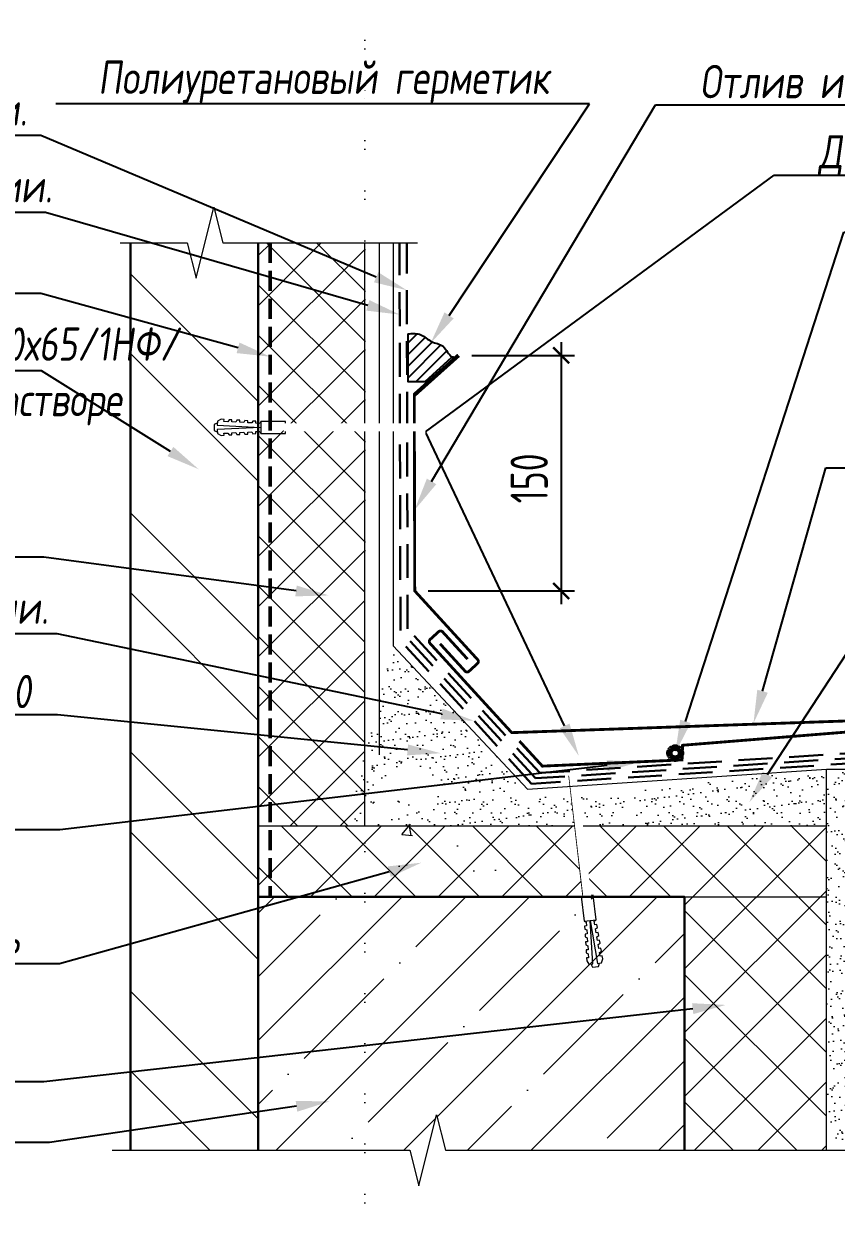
# Model space of a CAD drawing. Header units: millimetres. Extents: x -136099598 to 11807193, y 0 to 779331.
# Drawn here: x 660335 to 663382, y 373954 to 378454 of the extents above; entities that cross this region are included whole.
import ezdxf
from ezdxf import colors
from ezdxf.entities.mleader import LeaderData, LeaderLine
from ezdxf.math import Vec2, Vec3

# ---------------------------------------------------------------- set-up
doc = ezdxf.new("R2010")
doc.units = ezdxf.units.MM
doc.header["$MEASUREMENT"] = 0
doc.set_wipeout_variables(frame=1)
for name, pattern in [('DASHED', [19.05, 12.7, -6.35]), ('GOST2.303 9', [26.5, 20, -1.5, 1, -1.5, 1, -1.5]), ('ГОСТ 2.303 4', [7, 5, -2, 0])]:
    doc.linetypes.add(name, pattern=pattern)
doc.layers.get('0').update_dxf_attribs({"color": 250, "lineweight": 9})
doc.layers.get('Defpoints').update_dxf_attribs({"color": 8})
for name, color, linetype, lineweight in [('_ЭОМ_ГЗ_сетка', 6, 'GOST2.303 9', 53), ('TN-МЕТАЛЛ КОНСТРУКЦИИ', 162, 'Continuous', 35), ('АР_Перегородки_кирпич', 244, 'Continuous', 20), ('АР_Перегородки_кирпич_Штрих', 244, 'Continuous', 5), ('АР_Тонкие', 250, 'Continuous', 5), ('АР_Штриховка', 253, 'Continuous', 13), ('Крепеж', 7, 'Continuous', 13), ('основной', 7, 'Continuous', 18), ('Фасадная панель', 250, 'Continuous', 30), ('Штриховка', 7, 'Continuous', 5)]:
    doc.layers.add(name, color=color, linetype=linetype, lineweight=lineweight)
doc.layers.add('АР_Метал', color=140, linetype='Continuous')
doc.layers.add('Доп. слой', color=1, linetype='Continuous')
doc.styles.add('ISOCPEUR', font='isocpeur.ttf', dxfattribs={"width": 0.7})
doc.styles.add('Архитект', font='isocpeur.ttf', dxfattribs={"width": 0.8, "oblique": 8})
doc.linetypes.add('ограждение1', pattern='A,6.35,-2.54,[133,ltypeshp.shx,S=2.54,R=0,X=-2.54,Y=0],-2.54,25.4', length=36.83)
doc.dimstyles.new('R_50', dxfattribs={"dimtxt": 140, "dimasz": 60, "dimexe": 50, "dimexo": 50, "dimgap": 50, "dimtad": 1, "dimdec": 0, "dimrnd": 5, "dimzin": 0, "dimdsep": 46, "dimtxsty": 'ISOCPEUR', "dimblk": 'ARCHTICK', "dimcen": 50, "dimdle": 50, "dimclrd": 256, "dimclre": 256, "dimclrt": 256, "dimadec": 0, "dimazin": 0, "dimtfac": 2, "dimtdec": 0, "dimtofl": 0, "dimtmove": 1, "dimatfit": 3, "dimfxl": 1, "dimtvp": 3, "dimtfill": 1, "dimtolj": 1, "dimtzin": 0, "dimarcsym": 0})

# ---------------------------------------------------------------- blocks, each defined once
blk = doc.blocks.new('Дюбель')
at = {"layer": 'Крепеж'}
for points in [[(-48.07, 2.8), (-49, 2.8), (-50.4, 2.1), (-50.4, -2.1), (-49, -2.8), (-48.07, -2.8)], [(-17.5, 4.2), (-18.27, 2.84), (-21.07, 2.99), (-21, 4.38), (-23.09, 4.49), (-23.86, 3.13), (-26.66, 3.28), (-26.59, 4.68), (-28.68, 4.79), (-29.46, 3.42), (-32.25, 3.57), (-32.18, 4.97), (-34.28, 5.08), (-35.05, 3.72), (-37.85, 3.86), (-37.77, 5.26), (-39.87, 5.37), (-40.64, 4.01), (-43.44, 4.16), (-43.36, 5.56), (-45.46, 5.67), (-47.98, 4.4), (-48.13, 1.6), (-17.61, 0), (-48.13, -1.6), (-47.98, -4.4), (-45.46, -5.67), (-43.36, -5.56), (-43.44, -4.16), (-40.64, -4.01), (-39.87, -5.37), (-37.77, -5.26), (-37.85, -3.86), (-35.05, -3.72), (-34.28, -5.08), (-32.18, -4.97), (-32.25, -3.57), (-29.46, -3.42), (-28.68, -4.79), (-26.59, -4.68), (-26.66, -3.28), (-23.86, -3.13), (-23.09, -4.49), (-21, -4.38), (-21.07, -2.99), (-18.27, -2.84), (-17.5, -4.2)], [(0, -4.2), (0, 4.2), (-17.5, 4.2), (-17.5, -4.2), (0, -4.2)]]:
    blk.add_lwpolyline(points, dxfattribs=at)
blk = doc.blocks.new('_ArchTick')
at = {"color": 0, "linetype": 'ByBlock', "const_width": 0.15}
blk.add_lwpolyline([(-0.5, -0.5), (0.5, 0.5)], dxfattribs=at)
blk = doc.blocks.new('*D1803')
at = {"layer": 'Defpoints', "color": 0, "transparency": 16777216}
for p in [(661965.6, 377210.3), (661801, 376326), (662350.5, 376326)]:
    blk.add_point(p, dxfattribs=at)
at = {"layer": 'АР_Тонкие', "lineweight": -2, "transparency": 16777216}
for p, q in [((662350.5, 377260.3), (662350.5, 376276)), ((662015.6, 377210.3), (662400.5, 377210.3)), ((661851, 376326), (662400.5, 376326))]:
    blk.add_line(p, q, dxfattribs=at)
at = {"layer": 'АР_Тонкие', "lineweight": -2, "transparency": 16777216, "xscale": 60, "yscale": 60, "zscale": 60}
for p, rotation in [((662350.5, 377210.3), 90), ((662350.5, 376326), 270)]:
    blk.add_blockref('_ArchTick', p, dxfattribs=dict(at, rotation=rotation))
at = {"layer": 'АР_Тонкие', "lineweight": 15, "transparency": 16777216, "insert": (662230.5, 376748.6), "char_height": 140, "attachment_point": 5, "rotation": 90, "style": 'ISOCPEUR', "bg_fill": 3, "box_fill_scale": 1.25, "bg_fill_color": 256, "bg_fill_true_color": 13158600, "bg_fill_transparency": 0}
blk.add_mtext('\\A1;150', dxfattribs=at)

msp = doc.modelspace()

# ---------------------------------------------------------------- hatches: boundary and pattern name
at = {"layer": 'АР_Перегородки_кирпич_Штрих', "lineweight": 15, "transparency": 33554687}
h = msp.add_hatch(dxfattribs=at)
h.set_pattern_fill('ANSI32', color=256, scale=66.623354, angle=90, style=0)
h.set_pattern_definition([(135, (-1621717.5, -174454.45), (-448.72109, -448.72109), []), (135, (-1621717.5, -174155.3), (-448.72109, -448.72109), [])])
h.paths.add_polyline_path([(660734.041, 374226.632), (661213.73, 374226.632), (661213.73, 377632.774), (660734.041, 377632.774)])
at = {"layer": 'АР_Штриховка'}
h = msp.add_hatch(dxfattribs=at)
h.set_pattern_fill('AR-CONC', color=256, scale=2.664934)
h.set_pattern_definition([(50, (-1520939.33, -188038.52), (485.51015, -42.476614), [50.767, -558.43696]), (355, (-1520939.33, -188038.5), (-93.9214, 509.15392), [40.6136, -446.75112]), (100.451445, (-1520898.87, -188042.06), (391.58875, 466.67728), [43.14531, -474.59878]), (46.1842, (-1520939.33, -187903.14), (722.4078, -112.04004), [76.1505, -837.65543]), (96.635558, (-1520879.1, -187912.5), (632.66639, 659.37433), [64.718, -711.8988]), (351.18415, (-1520939.3, -187903.14), (632.6664, 659.37433), [60.9203, -670.12363]), (21, (-1520871.64, -187937), (404.04237, -272.53002), [50.767, -558.43696]), (326, (-1520871.64, -187937), (164.69834, 490.8488), [40.6136, -446.74956]), (71.451445, (-1520837.97, -187959.7), (568.74071, 218.31879), [43.14531, -474.59796]), (37.5, (-1520939.33, -188038.52), (8.230924, 225.333612), [0, -441.334418, 0, -453.518497, 0, -448.441797]), (7.5, (-1520939.33, -188038.52), (178.070002, 266.974637), [0, -258.573233, 0, -431.18102, 0, -170.915553]), (327.5, (-1521090.28, -188038.52), (361.34001, -15.266726), [0, -169.22332, 0, -527.976758, 0, -700.584544]), (317.5, (-1521157.97, -188038.52), (394.754517, 67.759925), [0, -219.990316, 0, -350.63072, 0, -497.51656])])
h.paths.add_polyline_path([(662239.67, 375178.012), (661720.324, 375178.475), (661720.494, 375721.813)])
at = {"layer": 'Штриховка', "ltscale": 10}
h = msp.add_hatch(dxfattribs=at)
h.set_pattern_fill('НЕМЕТАЛЛИЧЕСКИЕ МАТЕРИАЛЫ', color=256, scale=53.266175, angle=-90, pattern_type=2)
h.set_pattern_definition([(315, (331967.72, -188008.29), (94.162183, 94.162183), []), (45, (331967.72, -188008.29), (-94.162183, 94.162183), [])])
edge = h.paths.add_edge_path(flags=17)
edge.add_line((661213.73, 376389.352), (661213.73, 373674.858))
edge = h.paths.add_edge_path()
edge.add_line((661614.006, 382944.808), (661614.006, 382954.5))
edge.add_line((661613.47, 373719.31), (661613.47, 376318.003))
edge.add_line((661613.47, 373774.257), (661613.47, 373719.31))
edge.add_line((661613.47, 373774.257), (661613.47, 376327.695))
h.paths.add_polyline_path([(661613.47, 376089.632), (661613.47, 376337.388), (661613.47, 373734.294)], flags=16)
edge = h.paths.add_edge_path(flags=17)
edge.add_line((661613.47, 373729.3), (661613.47, 373734.294))
edge.add_line((661613.47, 373729.3), (661613.47, 374902.172))
edge.add_line((661613.47, 374902.172), (661613.47, 373857.164))
edge.add_line((661613.47, 373719.31), (661613.47, 373857.164))
edge.add_line((661613.47, 373719.31), (661613.47, 376318.003))
edge.add_line((661613.47, 376337.388), (661613.47, 376318.003))
edge.add_line((661613.47, 376337.388), (661613.47, 373734.294))
edge = h.paths.add_edge_path(flags=17)
edge.add_line((661213.73, 373674.858), (661213.73, 376389.352))
h.paths.add_polyline_path([(661346.977, 377007.08), (661613.47, 377632.774)])
h.paths.add_polyline_path([(661613.47, 377632.774), (661213.73, 377632.774), (661213.729, 375444.18), (661613.47, 375444.18)])
at = {"layer": 'Штриховка', "linetype": 'ByBlock', "ltscale": 10}
h = msp.add_hatch(dxfattribs=at)
h.set_pattern_fill('ПЕСЧАНЫЙ ИЛИ СУПЕСЧАНЫЕ ГРУНТЫ', color=256, scale=26.633087, pattern_type=2)
h.set_pattern_definition([(37.5, (1771211.017, 5264397.64), (-2.13068866, 65.17292747), [0, -51.4125118, 0, -57.50083556, 0, -54.964034]), (7.5, (1771211.02, 5264397.64), (59.8609643, 95.4563275), [0, -27.73569715, 0, -46.33890866, 0, -17.757611]), (327.5, (1771169.413, 5264397.64), (105.3328444, 0.1913833), [0, -16.91201046, 0, -60.88323765, 0, -79.48644916]), (317.5, (1771169.41, 5264397.64), (101.6793284, 29.6864807), [0, -8.45600523, 0, -39.9123447, 0, -45.66242824])])
edge = h.paths.add_edge_path()
edge.add_line((663346.391, 375444.18), (663346.391, 375614.14))
edge.add_line((663360.824, 375444.18), (662635.456, 375444.18))
edge.add_line((662638.138, 375448.569), (662635.456, 375444.18))
edge.add_line((662632.033, 375450.315), (662638.138, 375448.569))
edge.add_line((662631.509, 375454.76), (662632.033, 375450.315))
edge.add_line((662636.455, 375462.852), (662631.509, 375454.76))
edge.add_line((662630.349, 375464.598), (662636.455, 375462.852))
edge.add_line((662629.825, 375469.043), (662630.349, 375464.598))
edge.add_line((662634.772, 375477.135), (662629.825, 375469.043))
edge.add_line((662628.666, 375478.881), (662634.772, 375477.135))
edge.add_line((662628.142, 375483.326), (662628.666, 375478.881))
edge.add_line((662633.088, 375491.418), (662628.142, 375483.326))
edge.add_line((662626.983, 375493.164), (662633.088, 375491.418))
edge.add_line((662626.459, 375497.609), (662626.983, 375493.164))
edge.add_line((662631.405, 375505.701), (662626.459, 375497.609))
edge.add_line((662625.299, 375507.447), (662631.405, 375505.701))
edge.add_line((662624.775, 375511.892), (662625.299, 375507.447))
edge.add_line((662629.721, 375519.984), (662624.775, 375511.892))
edge.add_line((662623.616, 375521.73), (662629.721, 375519.984))
edge.add_line((662623.11, 375526.026), (662623.616, 375521.73))
edge.add_line((662623.11, 375526.026), (663358.72, 375614.14))
h.paths.add_polyline_path([(662623.11, 375526.026), (663346.391, 375614.14), (663346.391, 375657.245), (662621.52, 375574.714), (662618.042, 375569.024), (662618.566, 375564.579), (662624.671, 375562.833), (662619.725, 375554.741), (662620.249, 375550.296), (662626.355, 375548.55), (662621.409, 375540.458), (662621.932, 375536.013), (662628.038, 375534.267), (662623.092, 375526.175)])
edge = h.paths.add_edge_path()
edge.add_line((661601.448, 375480.428), (661599.934, 375477.951))
edge.add_line((661601.448, 375480.428), (662013.739, 375495.972))
edge.add_line((662013.739, 375495.972), (662588.688, 375524.328))
edge.add_line((662587.587, 375522.527), (662588.688, 375524.328))
edge.add_line((662593.692, 375520.781), (662587.587, 375522.527))
edge.add_line((662594.216, 375516.336), (662593.692, 375520.781))
edge.add_line((662589.27, 375508.244), (662594.216, 375516.336))
edge.add_line((662595.376, 375506.498), (662589.27, 375508.244))
edge.add_line((662595.899, 375502.053), (662595.376, 375506.498))
edge.add_line((662590.953, 375493.961), (662595.899, 375502.053))
edge.add_line((662597.059, 375492.215), (662590.953, 375493.961))
edge.add_line((662597.583, 375487.77), (662597.059, 375492.215))
edge.add_line((662592.637, 375479.678), (662597.583, 375487.77))
edge.add_line((662598.742, 375477.932), (662592.637, 375479.678))
edge.add_line((662599.266, 375473.487), (662598.742, 375477.932))
edge.add_line((662594.32, 375465.395), (662599.266, 375473.487))
edge.add_line((662600.426, 375463.649), (662594.32, 375465.395))
edge.add_line((662600.95, 375459.204), (662600.426, 375463.649))
edge.add_line((662596.003, 375451.112), (662600.95, 375459.204))
edge.add_line((662602.109, 375449.366), (662596.003, 375451.112))
edge.add_line((662602.633, 375444.921), (662602.109, 375449.366))
edge.add_line((662602.18, 375444.18), (662602.633, 375444.921))
edge.add_line((662602.18, 375444.18), (661606.48, 375444.18))
edge.add_line((661603.825, 375444.94), (661606.48, 375444.18))
edge.add_line((661603.301, 375449.385), (661603.825, 375444.94))
edge.add_line((661608.247, 375457.477), (661603.301, 375449.385))
edge.add_line((661602.141, 375459.223), (661608.247, 375457.477))
edge.add_line((661601.617, 375463.668), (661602.141, 375459.223))
edge.add_line((661606.563, 375471.76), (661601.617, 375463.668))
edge.add_line((661600.458, 375473.506), (661606.563, 375471.76))
edge.add_line((661599.934, 375477.951), (661600.458, 375473.506))
edge = h.paths.add_edge_path()
edge.add_line((661594.884, 375520.8), (661595.408, 375516.355))
edge.add_line((661595.408, 375516.355), (661601.513, 375514.609))
edge.add_line((661601.513, 375514.609), (661596.567, 375506.517))
edge.add_line((661596.567, 375506.517), (661597.091, 375502.072))
edge.add_line((661597.091, 375502.072), (661603.197, 375500.326))
edge.add_line((661603.197, 375500.326), (661598.251, 375492.234))
edge.add_line((661598.251, 375492.234), (661598.775, 375487.789))
edge.add_line((661598.775, 375487.789), (661604.88, 375486.043))
edge.add_line((661604.88, 375486.043), (661601.448, 375480.428))
edge.add_line((661601.448, 375480.428), (662013.739, 375495.972))
edge.add_line((662013.739, 375495.972), (662588.688, 375524.328))
edge.add_line((662588.688, 375524.328), (662592.533, 375530.619))
edge.add_line((662592.533, 375530.619), (662592.009, 375535.064))
edge.add_line((662592.009, 375535.064), (662585.903, 375536.81))
edge.add_line((662585.903, 375536.81), (662590.849, 375544.902))
edge.add_line((662590.849, 375544.902), (662590.325, 375549.347))
edge.add_line((662590.325, 375549.347), (662584.22, 375551.093))
edge.add_line((662584.22, 375551.093), (662589.166, 375559.185))
edge.add_line((662589.166, 375559.185), (662588.642, 375563.63))
edge.add_line((662588.642, 375563.63), (662582.536, 375565.376))
edge.add_line((662582.536, 375565.376), (662587.278, 375573.133))
edge.add_line((662587.278, 375573.133), (661598.992, 375527.52))
edge = h.paths.add_edge_path()
edge.add_line((661782.866, 375670.335), (661630.978, 375557.162))
edge.add_line((661985.085, 375558.957), (662224.29, 375582.501))
edge.add_line((661720.494, 376120.461), (662224.29, 375582.501))
edge.add_line((661564.245, 375525.916), (661720.494, 376120.461))
edge.add_line((661564.325, 375525.243), (661564.245, 375525.916))
edge.add_line((661559.378, 375517.152), (661564.325, 375525.243))
edge.add_line((661565.484, 375515.406), (661559.378, 375517.152))
edge.add_line((661566.008, 375510.96), (661565.484, 375515.406))
edge.add_line((661561.062, 375502.869), (661566.008, 375510.96))
edge.add_line((661567.167, 375501.123), (661561.062, 375502.869))
edge.add_line((661567.691, 375496.677), (661567.167, 375501.123))
edge.add_line((661562.745, 375488.586), (661567.691, 375496.677))
edge.add_line((661568.851, 375486.84), (661562.745, 375488.586))
edge.add_line((661569.375, 375482.394), (661568.851, 375486.84))
edge.add_line((661567.388, 375479.144), (661569.375, 375482.394))
edge.add_line((661782.866, 375704.471), (661567.388, 375479.144))
edge = h.paths.add_edge_path()
edge.add_line((661782.866, 375670.335), (661630.978, 375557.162))
edge.add_line((661782.866, 375704.471), (661567.388, 375479.144))
edge.add_line((661564.429, 375474.303), (661567.388, 375479.144))
edge.add_line((661570.534, 375472.557), (661564.429, 375474.303))
edge.add_line((661571.058, 375468.111), (661570.534, 375472.557))
edge.add_line((661566.112, 375460.02), (661571.058, 375468.111))
edge.add_line((661572.218, 375458.274), (661566.112, 375460.02))
edge.add_line((661572.742, 375453.828), (661572.218, 375458.274))
edge.add_line((661567.795, 375445.737), (661572.742, 375453.828))
edge.add_line((661573.237, 375444.18), (661567.795, 375445.737))
edge.add_line((661573.237, 375444.18), (661985.085, 375558.957))
h = msp.add_hatch(dxfattribs=at)
h.set_pattern_fill('ПЕСЧАНЫЙ ИЛИ СУПЕСЧАНЫЕ ГРУНТЫ', color=256, scale=26.633087, pattern_type=2)
h.set_pattern_definition([(37.5, (1770147.71, 5264397.64), (-2.13068866, 65.17292747), [0, -51.4125118, 0, -57.50083556, 0, -54.964034]), (7.5, (1770147.71, 5264397.64), (59.8609643, 95.4563275), [0, -27.73569715, 0, -46.33890866, 0, -17.757611]), (327.5, (1770106.104, 5264397.64), (105.3328444, 0.1913833), [0, -16.91201046, 0, -60.88323765, 0, -79.48644916]), (317.5, (1770106.1, 5264397.64), (101.6793284, 29.6864807), [0, -8.45600523, 0, -39.9123447, 0, -45.66242824])])
edge = h.paths.add_edge_path()
edge.add_line((663346.391, 375614.14), (663346.391, 374254.317))
edge.add_line((663346.391, 375614.14), (663452.924, 375619.394))
edge.add_line((663452.924, 374255.553), (663452.924, 375619.394))
edge.add_line((663346.391, 374226.632), (663452.924, 374226.632))
h.paths.add_polyline_path([(663346.391, 375614.14), (663452.924, 375619.394), (663452.924, 375657.245), (663346.391, 375657.245)])
at = {"layer": 'Штриховка', "ltscale": 100}
h = msp.add_hatch(dxfattribs=at)
h.set_pattern_fill('ANSI37', color=256, scale=53.266175, angle=180)
h.set_pattern_definition([(225, (634820.26, 367004.22), (119.586, -119.586), []), (315, (634820.26, 367004.22), (119.586, 119.586), [])])
h.paths.add_polyline_path([(661213.73, 375444.18), (661213.73, 375177.849), (662813.73, 375177.849), (662815.149, 375444.18)])
h.paths.add_polyline_path([(661199.401, 375177.849), (661199.401, 375176.801), (661213.73, 375177.849)])
h.paths.add_polyline_path([(662813.73, 374226.632), (663346.391, 374226.632), (663346.391, 375444.18), (662813.73, 375444.18)])

# ---------------------------------------------------------------- linework, layer by layer
at = {"color": 7}
msp.add_line((662433.331, 375180.049), (662380.02, 375632.374), dxfattribs=at)
at = {"ltscale": 100}
for points in [[(660695.138, 377632.774), (660947.364, 377632.774), (660980.655, 377499.608), (661047.238, 377765.939), (661080.529, 377632.774), (661811.622, 377632.774)], [(660665.431, 374226.632), (661782.958, 374226.632), (661816.249, 374093.466), (661882.832, 374359.797), (661916.123, 374226.632), (663567.884, 374226.632)]]:
    msp.add_lwpolyline(points, dxfattribs=at)
at = {"layer": '_ЭОМ_ГЗ_сетка', "lineweight": 100, "ltscale": 40}
msp.add_circle((662778.297, 375717.381), 21.319, dxfattribs=at)
at = {"layer": 'TN-МЕТАЛЛ КОНСТРУКЦИИ', "const_width": 10.653}
msp.add_lwpolyline([(662005.927, 375967.898), (661858.408, 376129.117, -0.41421356), (661859.077, 376144.177), (661890.534, 376172.961, -0.41421356), (661905.594, 376172.293), (661999.142, 376070.057)], format="xyb", dxfattribs=at)
at = {"layer": 'АР_Метал', "color": 154, "ltscale": 100}
msp.add_lwpolyline([(661965.569, 377210.323, 15.196, 15.196, 0), (661799.218, 377061.406, 10.653, 10.653, 0), (661801.029, 376326.046, 10.66, 10.66, 0), (662036.793, 376068.386, 10.66, 10.66, -0.41421356), (662036.125, 376053.326, 10.66, 10.66, 0), (662004.668, 376024.542, 10.66, 10.66, -0.41421356), (661989.607, 376025.21, 10.66, 10.66, 0), (661896.059, 376127.446, 10.66, 10.66, 0)], format="xyseb", dxfattribs=at)
at = {"layer": 'АР_Перегородки_кирпич', "lineweight": 30, "ltscale": 100}
for points in [[(660734.041, 377632.774), (660734.041, 374226.632)], [(661213.73, 374226.632), (661213.73, 377632.774)]]:
    msp.add_lwpolyline(points, dxfattribs=at)
at = {"layer": 'основной', "ltscale": 100}
for p, q in [((661613.704, 375444.18), (661613.704, 377632.774)), ((663346.391, 374226.632), (663346.391, 375657.245)), ((661213.73, 375444.18), (663346.391, 375444.18)), ((661213.73, 375177.849), (661213.73, 374226.632)), ((661213.73, 375177.849), (662813.73, 375177.849)), ((662813.73, 375177.849), (661213.73, 375177.849)), ((661213.73, 374226.632), (661213.73, 375177.849)), ((662813.73, 375177.849), (662812.692, 374226.632)), ((662812.692, 375177.849), (663346.391, 375177.849))]:
    msp.add_line(p, q, dxfattribs=at)
at = {"layer": 'основной', "ltscale": 50}
msp.add_line((663346.391, 375657.245), (663452.924, 375657.245), dxfattribs=at)
at = {"layer": 'Штриховка', "color": 6, "linetype": 'ГОСТ 2.303 4', "lineweight": 50, "ltscale": 15}
msp.add_lwpolyline([(661258.356, 377632.774), (661258.356, 375177.849)], dxfattribs=at)
at = {"layer": 'Штриховка', "linetype": 'ограждение1', "ltscale": 2}
msp.add_lwpolyline([(661668.216, 375710.511), (661668.216, 377632.774)], dxfattribs=at)

# ---------------------------------------------------------------- block references
at = {"color": 7, "xscale": 5.326617467262508, "yscale": 5.326617467262508, "zscale": 5.326617467262508}
msp.add_blockref('Дюбель', (661316.381, 376939.898), dxfattribs=at)
at = {"color": 7, "xscale": 5.326617467262508, "yscale": 5.326617467262508, "zscale": 5.326617467262508, "rotation": 96.7218012248546}
msp.add_blockref('Дюбель', (662448.143, 375181.794), dxfattribs=at)

# ---------------------------------------------------------------- leaders
at = {"layer": 'АР_Тонкие', "lineweight": 15}
ml = msp.add_multileader_mtext('Standard', dxfattribs=at)
ml.set_content('Верхний слой гидроизоляции.', color=256, style='Архитект')
ml.set_leader_properties()
ml.build(insert=Vec2(0, 0))
ml.multileader.update_dxf_attribs({"text_left_attachment_type": 6, "text_right_attachment_type": 6, "dogleg_length": 50, "arrow_head_size": 125})
ctx = ml.context
ctx.base_point, ctx.char_height, ctx.arrow_head_size, ctx.landing_gap_size, ctx.plane_origin = Vec3(658362.773, 378035.223), 125, 125, 33.312, Vec3(665151.971, 379259.049)
ctx.left_attachment, ctx.right_attachment = 6, 6
notes = []
notes.append((ctx, [(0, (1, 1, 0), (660397.846, 378035.223), (-1, 0), 133.247, [(1, [(661771.218, 377454.589)], 0, [])])]))
ctx.mtext.insert, ctx.mtext.width, ctx.mtext.defined_height, ctx.mtext.flow_direction = Vec3(658396.085, 378197.723), 5150.55531, 2182.46, 5
ml = msp.add_multileader_mtext('Standard', dxfattribs=at)
ml.set_content('Нижнийий слой гидроизоляции.', color=256, style='Архитект')
ml.set_leader_properties()
ml.build(insert=Vec2(0, 0))
ml.multileader.update_dxf_attribs({"text_left_attachment_type": 6, "text_right_attachment_type": 6, "dogleg_length": 50, "arrow_head_size": 125})
ctx = ml.context
ctx.base_point, ctx.char_height, ctx.arrow_head_size, ctx.landing_gap_size, ctx.plane_origin = Vec3(658290.513, 377746.924), 125, 125, 33.312, Vec3(665151.971, 378476.706)
ctx.left_attachment, ctx.right_attachment = 6, 6
notes.append((ctx, [(0, (1, 1, 0), (660415.586, 377746.924), (-1, 0), 133.247, [(1, [(661744.983, 377363.196)], 0, [])])]))
ctx.mtext.insert, ctx.mtext.width, ctx.mtext.defined_height, ctx.mtext.flow_direction = Vec3(658323.824, 377909.424), 5796.97942, 2182.46, 5
ml = msp.add_multileader_mtext('Standard', dxfattribs=at)
ml.set_content('{\\fISOCPEUR|b0|i1|c204|p34;\\Q0;\\W0.75;Проволока стальная оцинкованная (D 8 мм / S 50 мм²; ZZ-502-008-125), контур молниезащиты здания}', color=256, style='Архитект')
ml.set_leader_properties()
ml.build(insert=Vec2(0, 0))
ml.multileader.update_dxf_attribs({"text_left_attachment_type": 6, "text_right_attachment_type": 6, "dogleg_length": 50, "arrow_head_size": 125})
ctx = ml.context
ctx.base_point, ctx.char_height, ctx.arrow_head_size, ctx.landing_gap_size, ctx.plane_origin = Vec3(663453.641, 377672.532), 125, 125, 33.312, Vec3(667714.932, 376350.385)
ctx.left_attachment, ctx.right_attachment = 6, 6
notes.append((ctx, [(1, (1, 1, 0), (663411.819, 377672.532), (1, 0), 41.823, [(0, [(662778.297, 375717.381)], 0, [])])]))
ctx.mtext.insert, ctx.mtext.width, ctx.mtext.defined_height, ctx.mtext.flow_direction = Vec3(663486.953, 377822.532), 2183.09576, 1252.591, 5
ml = msp.add_multileader_mtext('Standard', dxfattribs=at)
ml.set_content('Пароизоляция - 1 слой', color=256, style='Архитект')
ml.set_leader_properties()
ml.build(insert=Vec2(0, 0))
ml.multileader.update_dxf_attribs({"text_left_attachment_type": 6, "text_right_attachment_type": 6, "dogleg_length": 50, "arrow_head_size": 125})
ctx = ml.context
ctx.base_point, ctx.char_height, ctx.arrow_head_size, ctx.landing_gap_size, ctx.plane_origin = Vec3(658730.273, 377442.635), 125, 125, 33.312, Vec3(637146.513, 371016.531)
ctx.left_attachment, ctx.right_attachment = 6, 6
notes.append((ctx, [(0, (1, 1, 0), (660397.846, 377442.635), (-1, 0), 133.247, [(0, [(661258.356, 377205.242)], 0, [])])]))
ctx.mtext.insert, ctx.mtext.width, ctx.mtext.defined_height, ctx.mtext.flow_direction = Vec3(658763.585, 377605.135), 6201.75053, 748.015, 5
ml = msp.add_multileader_mtext('Standard', dxfattribs=at)
ml.set_content('Кладка из кирпича КР-Р-по 250х120х65/1НФ/ 150/1,4/50 на цементно-песчаном растворе М150  ', color=256, style='Архитект')
ml.set_leader_properties()
ml.build(insert=Vec2(0, 0))
ml.multileader.update_dxf_attribs({"text_left_attachment_type": 6, "text_right_attachment_type": 6, "dogleg_length": 50, "arrow_head_size": 125})
ctx = ml.context
ctx.base_point, ctx.char_height, ctx.arrow_head_size, ctx.landing_gap_size, ctx.plane_origin = Vec3(657949.044, 377152.585), 125, 125, 33.312, Vec3(664517.875, 377120.969)
ctx.left_attachment, ctx.right_attachment = 6, 6
notes.append((ctx, [(1, (1, 1, 0), (660400.738, 377152.585), (-1, 0), 133.247, [(0, [(660990.078, 376782.799)], 0, [])])]))
ctx.mtext.insert, ctx.mtext.width, ctx.mtext.defined_height, ctx.mtext.flow_direction = Vec3(657982.355, 377315.085), 3045.63619, 402.148, 5
ml = msp.add_multileader_mtext('Standard', dxfattribs=at)
ml.set_content(' Парапетный отлив из оцинкованной стали (1100 мм) с полимерным покрытием 0,7мм, листы соединены между собой фальцем', color=256, style='Архитект')
ml.set_leader_properties()
ml.build(insert=Vec2(0, 0))
ml.multileader.update_dxf_attribs({"text_left_attachment_type": 6, "text_right_attachment_type": 6, "dogleg_length": 50, "arrow_head_size": 125})
ctx = ml.context
ctx.base_point, ctx.char_height, ctx.arrow_head_size, ctx.landing_gap_size, ctx.plane_origin = Vec3(663476.882, 376788.094), 125, 125, 33.312, Vec3(666266.748, 378243.074)
ctx.left_attachment, ctx.right_attachment = 6, 6
notes.append((ctx, [(1, (1, 1, 0), (663343.635, 376788.094), (1, 0), 133.247, [(1, [(663072.147, 375829.209)], 0, [])])]))
ctx.mtext.insert, ctx.mtext.width, ctx.mtext.defined_height, ctx.mtext.flow_direction = Vec3(663510.194, 376950.594), 2954.97866, 1875.16, 5
ml = msp.add_multileader_mtext('Standard', dxfattribs=at)
ml.set_content('{\\C256;ЦПР М150 10...40 мм (для устройства уклона на парапете).}', color=256, style='Архитект')
ml.set_leader_properties()
ml.build(insert=Vec2(0, 0))
ml.multileader.update_dxf_attribs({"text_left_attachment_type": 6, "text_right_attachment_type": 6, "dogleg_length": 50, "arrow_head_size": 125})
ctx = ml.context
ctx.base_point, ctx.char_height, ctx.arrow_head_size, ctx.landing_gap_size, ctx.plane_origin = Vec3(663483.235, 376154.034), 125, 125, 33.312, Vec3(667992.709, 376165.18)
ctx.left_attachment, ctx.right_attachment = 6, 6
notes.append((ctx, [(1, (1, 1, 0), (663462.898, 376154.034), (1, 0), 20.337, [(0, [(663056.075, 375532.177)], 0, [])])]))
ctx.mtext.insert, ctx.mtext.width, ctx.mtext.defined_height, ctx.mtext.flow_direction = Vec3(663516.547, 376316.534), 2516.79353, 1252.591, 5
ml = msp.add_multileader_mtext('Standard', dxfattribs=at)
ml.set_content(' Наклонный бортик из ЦПР М150 100х100 мм.', color=256, style='Архитект')
ml.set_leader_properties()
ml.build(insert=Vec2(0, 0))
ml.multileader.update_dxf_attribs({"text_left_attachment_type": 6, "text_right_attachment_type": 6, "dogleg_length": 50, "arrow_head_size": 125})
ctx = ml.context
ctx.base_point, ctx.char_height, ctx.arrow_head_size, ctx.landing_gap_size, ctx.plane_origin = Vec3(658170.838, 375861.094), 125, 125, 33.312, Vec3(642044.106, 372057.62)
ctx.left_attachment, ctx.right_attachment = 6, 6
notes.append((ctx, [(0, (1, 1, 0), (660460.843, 375861.094), (-1, 0), 133.247, [(0, [(661898.443, 375716.787)], 0, [])])]))
ctx.mtext.insert, ctx.mtext.width, ctx.mtext.defined_height, ctx.mtext.flow_direction = Vec3(658204.15, 376011.094), 2593.96049, 456.626, 5
ml = msp.add_multileader_mtext('Standard', dxfattribs=at)
ml.set_content('Минераловатный утеплитель (кварц) - 110 кг/м3, 50 мм.', color=256, style='Архитект')
ml.set_leader_properties()
ml.build(insert=Vec2(0, 0))
ml.multileader.update_dxf_attribs({"text_left_attachment_type": 6, "text_right_attachment_type": 6, "dogleg_length": 50, "arrow_head_size": 125})
ctx = ml.context
ctx.base_point, ctx.char_height, ctx.arrow_head_size, ctx.landing_gap_size, ctx.plane_origin = Vec3(658420.76, 374926.118), 125, 125, 33.312, Vec3(666379.114, 371965.406)
ctx.left_attachment, ctx.right_attachment = 6, 6
notes.append((ctx, [(0, (1, 1, 0), (660468.198, 374926.118), (-1, 0), 133.247, [(1, [(661825.804, 375305.979)], 0, [])])]))
ctx.mtext.insert, ctx.mtext.width, ctx.mtext.defined_height, ctx.mtext.flow_direction = Vec3(658454.072, 375088.618), 2267.43636, 1485.917, 5
ml = msp.add_multileader_mtext('Standard', dxfattribs=at)
ml.set_content('Минераловатные плиты', color=256, style='Архитект')
ml.set_leader_properties()
ml.build(insert=Vec2(0, 0))
ml.multileader.update_dxf_attribs({"text_left_attachment_type": 6, "text_right_attachment_type": 6, "dogleg_length": 50, "arrow_head_size": 125})
ctx = ml.context
ctx.base_point, ctx.char_height, ctx.arrow_head_size, ctx.landing_gap_size, ctx.plane_origin = Vec3(658721.947, 374483.559), 125, 125, 33.312, Vec3(652287.97, 369964.701)
ctx.left_attachment, ctx.right_attachment = 6, 6
notes.append((ctx, [(0, (1, 1, 0), (660409.385, 374483.559), (-1, 0), 133.247, [(0, [(662968.236, 374772.089)], 0, [])])]))
ctx.mtext.insert, ctx.mtext.width, ctx.mtext.defined_height, ctx.mtext.flow_direction = Vec3(658755.259, 374646.059), 6215.16774, 762.161, 5
ml = msp.add_multileader_mtext('Standard', dxfattribs=at)
ml.set_content('Парапет ж/б', color=256, style='Архитект')
ml.set_leader_properties()
ml.build(insert=Vec2(0, 0))
ml.multileader.update_dxf_attribs({"text_left_attachment_type": 6, "text_right_attachment_type": 6, "dogleg_length": 50, "arrow_head_size": 125})
ctx = ml.context
ctx.base_point, ctx.char_height, ctx.arrow_head_size, ctx.landing_gap_size, ctx.plane_origin = Vec3(659368.239, 374255.217), 125, 125, 33.312, Vec3(651043.155, 368138.764)
ctx.left_attachment, ctx.right_attachment = 6, 6
notes.append((ctx, [(0, (1, 1, 0), (660430.888, 374255.217), (-1, 0), 133.247, [(0, [(661480.754, 374409.793)], 0, [])])]))
ctx.mtext.insert, ctx.mtext.width, ctx.mtext.defined_height, ctx.mtext.flow_direction = Vec3(659401.551, 374417.717), 4257.1174, 787.928, 5
for ctx, leaders in notes:
    for number, flags, end, landing, length, lines in leaders:
        leader = LeaderData()
        leader.index, (leader.has_last_leader_line, leader.has_dogleg_vector, leader.attachment_direction) = number, flags
        leader.last_leader_point, leader.dogleg_vector, leader.dogleg_length = Vec3(end), Vec3(landing), length
        for number, points, colour, breaks in lines:
            line = LeaderLine()
            line.index, line.vertices, line.color, line.breaks = number, Vec3.list(points), colors.encode_raw_color(colour), breaks
            leader.lines.append(line)
        ctx.leaders.append(leader)

# ---------------------------------------------------------------- next in the draw order: wipeouts: each hides what was drawn before it
at = {"color": 251, "lineweight": 0}
msp.add_wipeout([(662463.826, 375176.145), (662434.202, 375172.654), (662374.349, 375680.491), (662363.287, 375683.761), (662359.443, 375686.273), (662357.617, 375690.488), (662356.577, 375699.314), (662383.027, 375702.431), (662384.274, 375691.851), (662391.68, 375692.724), (662390.433, 375703.304), (662416.883, 375706.421), (662417.923, 375697.595), (662417.127, 375693.072), (662413.972, 375689.734), (662403.973, 375683.982)], dxfattribs=at)

# ---------------------------------------------------------------- next in the draw order: hatches: boundary and pattern name
at = {"layer": 'АР_Штриховка', "lineweight": 18}
h = msp.add_hatch(dxfattribs=at)
h.set_pattern_fill('ANSI35', color=256, scale=53.298683, angle=180)
h.set_pattern_definition([(45, (-2684637.22, -851334.78), (-239.317914, 239.317914), []), (45, (-2684397.9, -851334.78), (-239.317914, 239.317914), [423.0583, -84.61166, 0, -84.61166])])
h.paths.add_polyline_path([(662049.289, 374226.632), (662813.475, 374226.632), (662812.692, 375177.849), (661213.73, 375177.849), (661213.73, 374226.632), (661782.958, 374226.632), (661816.249, 374093.466), (661882.832, 374359.797), (661916.123, 374226.632)])

# ---------------------------------------------------------------- next in the draw order: linework, layer by layer
at = {"layer": 'TN-МЕТАЛЛ КОНСТРУКЦИИ', "const_width": 10.653}
for points in [[(663631.542, 375388.879), (663724.568, 375322.486, 0.66817864), (663770.099, 375341.318), (663770.203, 375850.194), (662164.957, 375794.098), (662002.985, 375971.114)], [(663631.887, 375430.398), (663725.746, 375354.912, 1), (663739.636, 375377.731), (663631.887, 375460.544), (663637.031, 375813.693), (662806.087, 375746.768), (662804.096, 375691.759), (662279.916, 375668.463), (662193.871, 375762.5)]]:
    msp.add_lwpolyline(points, format="xyb", dxfattribs=at)
at = {"layer": 'АР_Тонкие', "color": 1, "linetype": 'DASHED', "lineweight": 30, "ltscale": 10}
for points in [[(663504.437, 375702.334), (662254.71, 375622.634), (661747.332, 376177.132), (661743.742, 377632.774)], [(663489.228, 375682.268), (662239.5, 375602.567), (661732.122, 376157.066)]]:
    msp.add_lwpolyline(points, dxfattribs=at)
at = {"layer": 'АР_Тонкие', "color": 5, "linetype": 'DASHED', "lineweight": 30, "ltscale": 10}
msp.add_lwpolyline([(663524.269, 375514.99), (663523.296, 375722.633), (662269.919, 375642.7), (661774.346, 376184.297), (661770.779, 377632.774)], dxfattribs=at)
at = {"layer": 'основной', "ltscale": 100}
msp.add_lwpolyline([(661720.494, 377632.774), (661720.494, 376120.461), (662224.29, 375582.501), (663346.391, 375657.245)], dxfattribs=at)
at = {"layer": 'Фасадная панель', "ltscale": 100}
msp.add_lwpolyline([(661213.73, 374226.632), (661213.73, 375177.849), (662812.692, 375177.849), (662812.692, 374226.632)], dxfattribs=at)

# ---------------------------------------------------------------- next in the draw order: leaders
at = {"layer": 'АР_Тонкие', "lineweight": 15}
ml = msp.add_multileader_mtext('Standard', dxfattribs=at)
ml.set_content('{\\C256;Дюбель-гвоздь 8х100 мм.}', color=256, style='Архитект')
ml.set_leader_properties()
ml.build(insert=Vec2(0, 0))
ml.multileader.update_dxf_attribs({"text_left_attachment_type": 6, "text_right_attachment_type": 6, "dogleg_length": 50, "arrow_head_size": 125})
ctx = ml.context
ctx.base_point, ctx.char_height, ctx.arrow_head_size, ctx.landing_gap_size, ctx.plane_origin = Vec3(663283.298, 377886.795), 125, 125, 33.312, Vec3(666379.114, 376654.617)
ctx.left_attachment, ctx.right_attachment = 6, 6
notes = []
notes.append((ctx, [(1, (1, 1, 0), (663150.051, 377886.795), (1, 0), 133.247, [(1, [(662416.883, 375706.421), (661841.06, 376922.735)], 0, [])])]))
ctx.mtext.insert, ctx.mtext.width, ctx.mtext.defined_height, ctx.mtext.flow_direction = Vec3(663316.609, 378036.795), 5276.74099, 721.843, 5
ml = msp.add_multileader_mtext('Standard', dxfattribs=at)
ml.set_content('{\\C256;Крепежный элемент (костыль ст. полоса 40*4 мм) с шагом 600 мм.}', color=256, style='Архитект')
ml.set_leader_properties()
ml.build(insert=Vec2(0, 0))
ml.multileader.update_dxf_attribs({"text_left_attachment_type": 6, "text_right_attachment_type": 6, "dogleg_length": 50, "arrow_head_size": 125})
ctx = ml.context
ctx.base_point, ctx.char_height, ctx.arrow_head_size, ctx.landing_gap_size, ctx.plane_origin = Vec3(658042.877, 375429.507), 125, 125, 33.312, Vec3(666264.73, 377240.389)
ctx.left_attachment, ctx.right_attachment = 6, 6
notes.append((ctx, [(0, (1, 1, 0), (660469.031, 375429.507), (-1, 0), 133.247, [(1, [(662647.311, 375684.791)], 0, [])])]))
ctx.mtext.insert, ctx.mtext.width, ctx.mtext.defined_height, ctx.mtext.flow_direction = Vec3(658076.189, 375579.507), 2422.05923, 1608.737, 5
for ctx, leaders in notes:
    for number, flags, end, landing, length, lines in leaders:
        leader = LeaderData()
        leader.index, (leader.has_last_leader_line, leader.has_dogleg_vector, leader.attachment_direction) = number, flags
        leader.last_leader_point, leader.dogleg_vector, leader.dogleg_length = Vec3(end), Vec3(landing), length
        for number, points, colour, breaks in lines:
            line = LeaderLine()
            line.index, line.vertices, line.color, line.breaks = number, Vec3.list(points), colors.encode_raw_color(colour), breaks
            leader.lines.append(line)
        ctx.leaders.append(leader)

# ---------------------------------------------------------------- next in the draw order: dimensions: what is measured, and where the dimension line sits
dim = msp.add_linear_dim(base=(662350.48, 376326.046), p1=(661965.569, 377210.323), p2=(661801.029, 376326.046), angle=90, text='150', dimstyle='R_50', override={"dimpost": '\\X'}, dxfattribs=at)
dim.commit()
dim.dimension.update_dxf_attribs({"geometry": '*D1803', "text_midpoint": (662350.48, 376748.61), "dimtype": 160})

# ---------------------------------------------------------------- next in the draw order: hatches: boundary and pattern name
at = {"layer": 'Доп. слой', "ltscale": 0.5}
h = msp.add_hatch(dxfattribs=at)
h.set_pattern_fill('ANSI31', color=256, scale=9.72573, style=0)
h.set_pattern_definition([(45, (627362.04, 267949.132), (-21.8348875, 21.8348875), [])])
edge = h.paths.add_edge_path()
edge.add_spline(control_points=[(661955.091, 377203.067), (661950.721, 377203.345), (661928.135, 377204.778), (661914.814, 377253.044), (661860.594, 377256.047), (661826.167, 377294.736), (661792.452, 377292.184), (661775.243, 377290.881)], knot_values=[0, 0, 0, 0, 0.26089828, 1.34852012, 2.31410865, 3.28044189, 4.28794957, 4.28794957, 4.28794957, 4.28794957], degree=3, periodic=0)
edge.add_line((661775.243, 377290.881), (661775.243, 377112.377))
edge.add_line((661775.243, 377112.377), (661840.115, 377112.377))
edge.add_line((661840.115, 377112.377), (661940.559, 377203.112))
edge.add_line((661940.559, 377203.112), (661955.091, 377203.067))

# ---------------------------------------------------------------- next in the draw order: linework, layer by layer
msp.add_lwpolyline([(661775.243, 377290.881), (661775.243, 377112.377), (661840.115, 377112.377), (661940.559, 377203.112)], dxfattribs=at)
msp.add_spline([(661775.243, 377290.881), (661824.109, 377287.355), (661863.621, 377261.918), (661907.083, 377244.146), (661942.536, 377204.898), (661955.091, 377203.067)], degree=3, dxfattribs=at)
msp.add_spline([(661775.243, 377290.881), (661824.109, 377287.355), (661863.621, 377261.918), (661907.083, 377244.146), (661942.536, 377204.898), (661955.091, 377203.067)], degree=3, dxfattribs=at)

# ---------------------------------------------------------------- next in the draw order: leaders
at = {"layer": 'АР_Тонкие', "lineweight": 15}
ml = msp.add_multileader_mtext('Standard', dxfattribs=at)
ml.set_content('Полиуретановый герметик', color=256, style='Архитект')
ml.set_leader_properties()
ml.build(insert=Vec2(0, 0))
ml.multileader.update_dxf_attribs({"text_left_attachment_type": 6, "text_right_attachment_type": 6, "dogleg_length": 50, "arrow_head_size": 125})
ctx = ml.context
ctx.base_point, ctx.char_height, ctx.arrow_head_size, ctx.landing_gap_size, ctx.plane_origin = Vec3(660579.091, 378153.85), 125, 125, 33.312, Vec3(670279.689, 377981.508)
ctx.left_attachment, ctx.right_attachment = 6, 6
notes = []
notes.append((ctx, [(0, (1, 1, 0), (662456.529, 378153.85), (-1, 0), 133.247, [(1, [(661860.594, 377256.047)], 0, [])])]))
ctx.mtext.insert, ctx.mtext.width, ctx.mtext.defined_height, ctx.mtext.flow_direction = Vec3(660612.403, 378316.35), 2474.97081, 2182.46, 5
ml = msp.add_multileader_mtext('Standard', dxfattribs=at)
ml.set_content('Минераловатные плиты', color=256, style='Архитект')
ml.set_leader_properties()
ml.build(insert=Vec2(0, 0))
ml.multileader.update_dxf_attribs({"text_left_attachment_type": 6, "text_right_attachment_type": 6, "dogleg_length": 50, "arrow_head_size": 125})
ctx = ml.context
ctx.base_point, ctx.char_height, ctx.arrow_head_size, ctx.landing_gap_size, ctx.plane_origin = Vec3(658721.947, 376453.279), 125, 125, 33.312, Vec3(652287.97, 371534.62)
ctx.left_attachment, ctx.right_attachment = 6, 6
notes.append((ctx, [(0, (1, 1, 0), (660409.385, 376453.279), (-1, 0), 133.247, [(1, [(661479.278, 376309.215)], 0, [])])]))
ctx.mtext.insert, ctx.mtext.width, ctx.mtext.defined_height, ctx.mtext.flow_direction = Vec3(658755.259, 376615.779), 6215.16774, 762.161, 5
ml = msp.add_multileader_mtext('Standard', dxfattribs=at)
ml.set_content('Дополнительный слой гидроизоляции.', color=256, style='Архитект')
ml.set_leader_properties()
ml.build(insert=Vec2(0, 0))
ml.multileader.update_dxf_attribs({"text_left_attachment_type": 6, "text_right_attachment_type": 6, "dogleg_length": 50, "arrow_head_size": 125})
ctx = ml.context
ctx.base_point, ctx.char_height, ctx.arrow_head_size, ctx.landing_gap_size, ctx.plane_origin = Vec3(657891.121, 376164.978), 125, 125, 33.312, Vec3(665151.971, 376415.773)
ctx.left_attachment, ctx.right_attachment = 6, 6
notes.append((ctx, [(0, (1, 1, 0), (660458.829, 376164.978), (-1, 0), 133.247, [(1, [(662023.515, 375838.611)], 0, [])])]))
ctx.mtext.insert, ctx.mtext.width, ctx.mtext.defined_height, ctx.mtext.flow_direction = Vec3(657924.433, 376327.478), 5431.3381, 2182.46, 5
for ctx, leaders in notes:
    for number, flags, end, landing, length, lines in leaders:
        leader = LeaderData()
        leader.index, (leader.has_last_leader_line, leader.has_dogleg_vector, leader.attachment_direction) = number, flags
        leader.last_leader_point, leader.dogleg_vector, leader.dogleg_length = Vec3(end), Vec3(landing), length
        for number, points, colour, breaks in lines:
            line = LeaderLine()
            line.index, line.vertices, line.color, line.breaks = number, Vec3.list(points), colors.encode_raw_color(colour), breaks
            leader.lines.append(line)
        ctx.leaders.append(leader)

# ---------------------------------------------------------------- next in the draw order: wipeouts: each hides what was drawn before it
at = {"color": 251, "lineweight": 0}
msp.add_wipeout([(661308.935, 376924.984), (661308.935, 376954.813), (661820.287, 376954.813), (661824.829, 376965.416), (661827.775, 376968.94), (661832.173, 376970.26), (661841.06, 376970.26), (661841.06, 376943.627), (661830.407, 376943.627), (661830.407, 376936.17), (661841.06, 376936.17), (661841.06, 376909.537), (661832.173, 376909.537), (661827.775, 376910.857), (661824.829, 376914.38), (661820.287, 376924.984)], dxfattribs=at)

# ---------------------------------------------------------------- next in the draw order: leaders
at = {"layer": 'АР_Тонкие', "lineweight": 15}
ml = msp.add_multileader_mtext('Standard', dxfattribs=at)
ml.set_content('Отлив из оцинкованной стали RAL 7016', color=256, style='Архитект')
ml.set_leader_properties()
ml.build(insert=Vec2(0, 0))
ml.multileader.update_dxf_attribs({"text_left_attachment_type": 6, "text_right_attachment_type": 6, "dogleg_length": 50, "arrow_head_size": 125})
ctx = ml.context
ctx.base_point, ctx.char_height, ctx.arrow_head_size, ctx.landing_gap_size, ctx.plane_origin = Vec3(662837.842, 378150.208), 125, 125, 33.312, Vec3(681657.339, 385793.188)
ctx.left_attachment, ctx.right_attachment = 6, 6
notes = []
notes.append((ctx, [(1, (1, 1, 0), (662704.596, 378150.208), (1, 0), 133.247, [(1, [(661800.281, 376629.692)], 0, [])])]))
ctx.mtext.insert, ctx.mtext.flow_direction = Vec3(662871.154, 378300.208), 5
for ctx, leaders in notes:
    for number, flags, end, landing, length, lines in leaders:
        leader = LeaderData()
        leader.index, (leader.has_last_leader_line, leader.has_dogleg_vector, leader.attachment_direction) = number, flags
        leader.last_leader_point, leader.dogleg_vector, leader.dogleg_length = Vec3(end), Vec3(landing), length
        for number, points, colour, breaks in lines:
            line = LeaderLine()
            line.index, line.vertices, line.color, line.breaks = number, Vec3.list(points), colors.encode_raw_color(colour), breaks
            leader.lines.append(line)
        ctx.leaders.append(leader)

doc.saveas('drawing.dxf')
